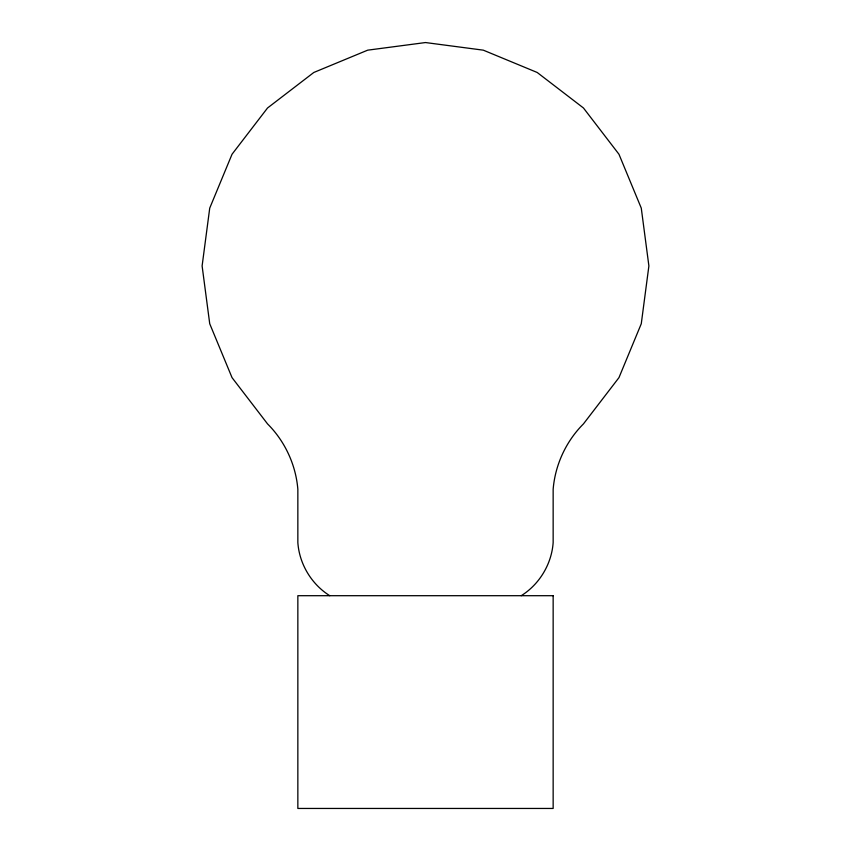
<?xml version="1.0" encoding="UTF-8"?>
<svg xmlns="http://www.w3.org/2000/svg" width="851" height="851" viewBox="0 0 851 851"><rect width="100%" height="100%" fill="white"/><g stroke="black" fill="none" stroke-linecap="round" stroke-linejoin="round"><path stroke-width="1.28" d="M521.237 595.7C539.46 584.318 551.65 564.043 553.15 542.619L553.15 489.325C555.139 464.837 566.064 441.243 583.456 423.894L618.964 377.631L641.271 323.752L648.887 265.938L641.271 208.123L618.964 154.244L583.456 107.981L537.194 72.473L483.315 50.166L425.5 42.55L367.685 50.166L313.806 72.473L267.544 107.981L232.036 154.244L209.729 208.123L202.112 265.938L209.729 323.752L232.036 377.631L267.544 423.894C284.936 441.243 295.861 464.837 297.85 489.325L297.85 542.619C299.35 564.043 311.54 584.318 329.762 595.7M553.15 595.7L297.85 595.7L297.85 808.45L553.15 808.45L553.15 595.7"/></g></svg>
